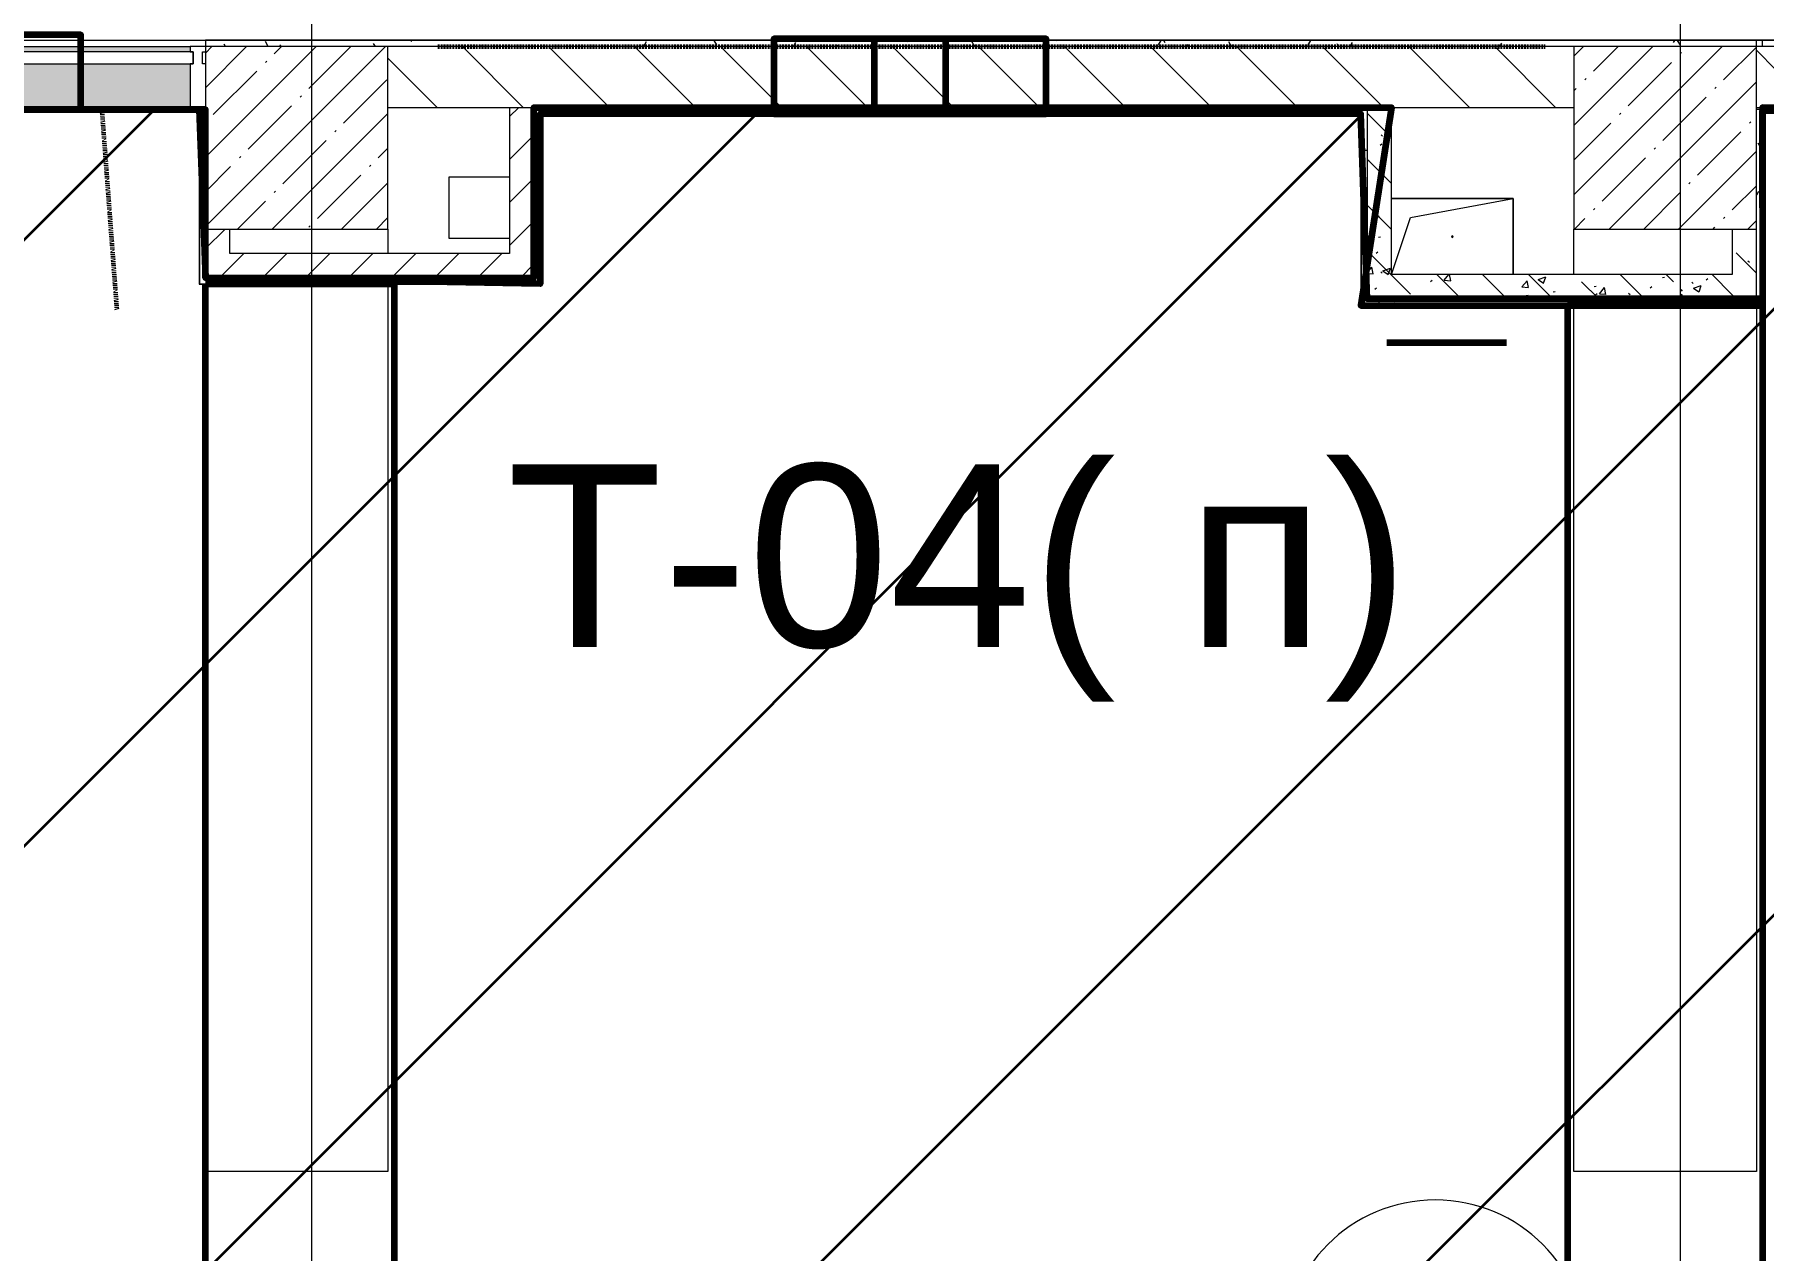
# Model space of a CAD drawing. Header units: millimetres. Extents: x -249154 to 415037, y -45458 to 354837.
# Drawn here: x 7163 to 12848, y 3805 to 7803 of the extents above; entities that cross this region are included whole.
import ezdxf

# ---------------------------------------------------------------- set-up
doc = ezdxf.new("R2010")
doc.units = ezdxf.units.MM
doc.linetypes.add('200_ШТРИХ__ш1_п0_6_', pattern=[320, 200, -120])
doc.linetypes.add('Штрих короткий', pattern=[600, 300, -300])
for name, color, linetype, lineweight in [('0) НЗ Ремонт штукатурка', 6, 'Continuous', 60), ('2)1 штукатурка', 4, 'Continuous', 35), ('3)1 шпаклевка', 4, 'Continuous', 35), ('3.3) Шпаклевка баз. фин. WD5-13', 160, 'Continuous', 140), ('3.4) Шп. баз 4 в 525 поз 4838м2', 160, 'Continuous', 140), ('3.4) Шп. фин 4 в 529 поз 11227м2', 6, 'Continuous', 140), ('3.5) Ремонт финишной шпаклевки', 3, 'Continuous', 60), ('4) демонтаж НЗ №2', 1, 'Continuous', 35), ('4.1) Дм уборка мусора НЗ 2', 20, 'Continuous', 35), ('501 заделка отвертсии ком', 5, 'Continuous', 158), ('666 покраска FK1', 211, 'Continuous', 60), ('839 штук откосы', 3, 'Continuous', 158), ('874 шпакл откосы', 5, 'Continuous', 158), ('923 Люки', 170, 'Continuous', 120), ('A-AREA-IDEN', 7, 'Continuous', 9), ('A-FLOR', 7, 'Continuous', 9), ('A-GENM', 7, 'Continuous', 9), ('A-GLAZ-CURT', 7, 'Continuous', 9), ('A-GLAZ-CURT-2', 7, 'Continuous', 20), ('A-GLAZ-CWMG', 7, 'Continuous', 9), ('A-GLAZ-CWMG-1', 7, 'Continuous', 20), ('A-WALL', 7, 'Continuous', 5), ('I-WALL', 7, 'Continuous', 5), ('S-COLS', 7, 'Continuous', 9), ('S-COLS-1', 7, 'Continuous', 5), ('Оси', 7, 'Continuous', 9)]:
    doc.layers.add(name, color=color, linetype=linetype, lineweight=lineweight)
doc.layers.add('A-WALL-1', color=9, linetype='Continuous', lineweight=5, true_color=0x808080)
doc.layers.add('A-WALL-FNSH-1', color=9, linetype='Continuous', lineweight=5, true_color=0x808080)
doc.styles.get("Standard").update_dxf_attribs({"font": 'arial.ttf'})
pattern_1 = [(45, (64.7, -136.06), (-70.7107, 70.7107), [])]
pattern_2 = [(135, (64.7, -136.06), (-141.4214, -141.4214), [])]
pattern_3 = [(135, (64.7, -136.06), (-150.8683, -150.8683), [213.36, -35.56, 7.112, -35.56]), (135, (64.7, 14.71), (-150.8683, -150.8683), []), (50, (64.7, -136.06), (255.0577, -22.3145), [26.67, -293.37]), (355, (64.7, -136.06), (-49.3404, 267.479), [21.336, -234.696]), (100.451, (85.96, -137.92), (205.7195, 245.1636), [22.666, -249.326]), (46.184, (64.7, -64.94), (379.511, -58.86), [40.005, -440.055]), (96.636, (96.33, -69.85), (332.363, 346.399), [33.999, -373.989]), (351.184, (64.7, -64.94), (332.367, 346.395), [32.004, -352.044]), (21, (100.26, -82.72), (212.2602, -143.171), [26.67, -293.37]), (326, (100.26, -82.72), (86.5224, 257.8632), [21.336, -234.696]), (71.451, (117.95, -94.65), (298.784, 114.69), [22.666, -249.326]), (37.5, (64.7, -136.06), (4.32385, 118.3775), [6.706, -225.146, 6.706, -231.546, -235.585]), (37.5, (64.7, -136.06), (4.32385, 118.3775), [-470.103, 6.706, -228.879]), (7.5, (64.7, -136.06), (93.5476, 140.2533), [6.706, -129.134, 6.706, -219.812, -89.789]), (7.5, (64.7, -136.06), (93.5476, 140.2533), [-362.356, 6.706, -83.083]), (327.5, (-14.6, -136.06), (189.82734, -8.0202), [6.706, -82.194, 6.706, -270.662, -368.046]), (327.5, (-14.6, -136.06), (189.82734, -8.0202), [-366.268, 6.706, -361.34]), (317.5, (-50.16, -136.06), (207.3811, 35.5976), [6.706, -108.864, 6.706, -177.495, -261.366]), (317.5, (-50.16, -136.06), (207.3811, 35.5976), [-299.771, 6.706, -254.66])]
pattern_4 = [(0, (64.7, -136.06), (243.84, 60.96), [20.117, -162.763, 20.117, -162.763, -975.36]), (0, (64.7, -136.06), (243.84, 60.96), [-365.76, 20.117, -345.643, 20.117, -162.763, -426.72]), (0, (64.7, -136.06), (243.84, 60.96), [-914.4, 20.117, -101.803, 20.117, -284.683]), (120, (156.14, -105.58), (-174.7129, 180.69163), [20.117, -162.763, 20.117, -162.763, -975.36]), (120, (156.14, -105.58), (-174.7129, 180.69163), [-365.76, 20.117, -345.643, 20.117, -162.763, -426.72]), (120, (156.14, -105.58), (-174.7129, 180.69163), [-914.4, 20.117, -101.803, 20.117, -284.683]), (240, (186.62, 16.34), (-69.1271, -241.65163), [20.117, -162.763, 20.117, -162.763, -975.36]), (240, (186.62, 16.34), (-69.1271, -241.65163), [-365.76, 20.117, -345.643, 20.117, -162.763, -426.72]), (240, (186.62, 16.34), (-69.1271, -241.65163), [-914.4, 20.117, -101.803, 20.117, -284.683])]

# ---------------------------------------------------------------- blocks, each defined once
blk = doc.blocks.new('BSC_Колонна _Прямоугольная - 600х600-V165-Объем проектирования 1 этажа')
at = {"layer": 'S-COLS-1'}
h = blk.add_hatch(dxfattribs=at)
h.set_pattern_fill('FP_158', color=256, style=0, pattern_type=2)
h.set_pattern_definition([(45, (-7960, -7600), (-114.0493, 114.0493), []), (45, (-7845.95, -7600), (-114.0493, 114.0493), [201.613, -40.323, 6.706, -33.617])])
h.paths.add_polyline_path([(300, -300), (300, 300), (-300, 300), (-300, -300), (87.6, -300)])
for p, q in [((300, 300), (-300, 300)), ((-300, 300), (-300, -300)), ((300, -300), (300, 300)), ((-300, -300), (300, -300))]:
    blk.add_line(p, q, dxfattribs=at)
blk = doc.blocks.new('GM_Отверстие прямоугольное _в плите_ - Отверстие-V174-Объем проектирования 1 этажа')
at = {"layer": 'A-GENM'}
for p, q in [((-200, 125), (200, 125)), ((200, 125), (-200, 125)), ((-137.5, 62.5), (200, 125)), ((200, 125), (200, -125)), ((200, -125), (200, 125)), ((-200, -125), (-137.5, 62.5))]:
    blk.add_line(p, q, dxfattribs=at)
for start, end in [(360, 180), (180, 360)]:
    blk.add_arc((0, 0), 2.5, start, end, dxfattribs=at)
blk = doc.blocks.new('BSC_Колонна _Прямоугольная - 600х600-20441433-Объем проектирования 1 этажа')
at = {"layer": 'S-COLS-1'}
h = blk.add_hatch(dxfattribs=at)
h.set_pattern_fill('FP_175', color=256, style=0, pattern_type=2)
h.set_pattern_definition([(45, (-12460, -7600), (-114.0493, 114.0493), []), (45, (-12345.95, -7600), (-114.0493, 114.0493), [201.612, -40.322, 6.706, -33.617])])
h.paths.add_polyline_path([(300, -300), (300, 300), (-300, 300), (-300, -300)])
for p, q in [((300, 300), (-300, 300)), ((-300, 300), (-300, -300)), ((300, -300), (300, 300)), ((-300, -300), (300, -300))]:
    blk.add_line(p, q, dxfattribs=at)
blk = doc.blocks.new('Системная панель - Стекло - 40мм-31924845-Объем проектирования 1 этажа')
at = {"layer": 'A-GLAZ-CURT-2'}
for p, q in [((300, 40), (-300, 40)), ((-300, 40), (-300, 0)), ((-300, 0), (300, 0)), ((300, 0), (300, 40))]:
    blk.add_line(p, q, dxfattribs=at)
blk = doc.blocks.new('Прямоугольный импост - Импост структурный с накладкой - 190мм-31923628-Объем проектирования 1 этажа')
at = {"layer": 'A-GLAZ-CWMG'}
for points in [[(7610, 7883), (7610, 7900), (7030, 7900), (7030, 7883)], [(7610, 7693), (7610, 7843), (7030, 7843), (7030, 7693)]]:
    blk.add_hatch(color=256, dxfattribs=at).paths.add_polyline_path(points)
for p, q in [((7030, 7900), (7610, 7900)), ((7030, 7693), (7610, 7693))]:
    blk.add_line(p, q, dxfattribs=at)
blk = doc.blocks.new('Прямоугольный импост - Импост структурный с накладкой - 190мм-32633541-Объем проектирования 1 этажа')
at = {"layer": 'A-GLAZ-CWMG-1'}
for p, q in [((0, 17), (-50, 17)), ((-50, 17), (-50, 0)), ((-50, 0), (-40, 0)), ((-40, 0), (-40, -40)), ((-10, -40), (-10, 0)), ((-10, 0), (0, 0)), ((-40, -40), (-50, -40)), ((-50, -40), (-50, -190)), ((0, -40), (-10, -40)), ((-50, -190), (0, -190))]:
    blk.add_line(p, q, dxfattribs=at)
blk = doc.blocks.new('Марка_Помещения - Номер-25198446-Объем проектирования 1 этажа')
at = {"layer": 'A-AREA-IDEN'}
for start, end in [(360, 180), (180, 360)]:
    blk.add_arc((0, 0), 2.5, start, end, dxfattribs=at)

msp = doc.modelspace()

# ---------------------------------------------------------------- hatches: boundary and pattern name
at = {"layer": '4.1) Дм уборка мусора НЗ 2'}
h = msp.add_hatch(dxfattribs=at)
h.set_pattern_fill('ANSI31', color=1, scale=444)
h.paths.add_polyline_path([(14279.7, 7553.9), (12844.7, 7553.9), (12845.7, 6912.9), (11523.7, 6912.9), (11541.5, 7027.5), (11523.7, 7542.9), (8825.7, 7542.9), (8825.7, 6983.9), (7724.7, 7003.9), (7703.7, 7556.9), (3870.3, 7556.9), (3870.3, 383.9), (6873.7, 383.9), (6873.7, 384.9), (8344.4, 384.9), (8344.4, 383.9), (9403.4, 383.9), (9403.4, 384.9), (9995.7, 384.9), (12203.7, 383.9), (12203.7, 385.4), (12843.3, 363.3), (12843.3, 383.9), (14938.4, 383.9), (14937.2, 371.4), (15695.7, 384.9), (15695.7, 308.9), (16553.5, 308.9), (17343.8, 365.3), (17343.8, 383.9), (20540.8, 383.9), (20553.7, 4232.9), (14279.7, 4253.9)])
at = {"layer": 'I-WALL'}
h = msp.add_hatch(dxfattribs=at)
h.set_pattern_fill('FP_191', color=256, style=0, pattern_type=2)
h.set_pattern_definition(pattern_4)
h.paths.add_polyline_path([(12824.7, 7763.9), (12824.7, 7783.9), (7724.7, 7783.9), (7724.7, 7763.9), (12324.7, 7763.9)])
h = msp.add_hatch(dxfattribs=at)
h.set_pattern_fill('FP_23', color=256, style=0, pattern_type=2)
h.set_pattern_definition(pattern_2)
h.paths.add_polyline_path([(8804.7, 7563.9), (12224.7, 7563.9), (12224.7, 7763.9), (8324.7, 7763.9), (8324.7, 7563.9), (8783.9, 7563.9)])
h = msp.add_hatch(dxfattribs=at)
h.set_pattern_fill('FP_23', color=256, style=0, pattern_type=2)
h.set_pattern_definition(pattern_2)
h.paths.add_polyline_path([(16194.7, 7563.9), (16724.7, 7563.9), (16724.7, 7763.9), (15894.7, 7763.9), (15894.7, 7563.9), (16174.7, 7563.9)])
h.paths.add_polyline_path([(14614.7, 7563.9), (14794.7, 7563.9), (14794.7, 7763.9), (14329.7, 7763.9), (14329.7, 7563.9), (14594.7, 7563.9)])
h.paths.add_polyline_path([(12889.7, 7563.9), (12889.7, 7763.9), (12824.7, 7763.9), (12824.7, 7563.9), (12844.7, 7563.9)])
h = msp.add_hatch(dxfattribs=at)
h.set_pattern_fill('FP_22', color=256, style=0, pattern_type=2)
h.set_pattern_definition(pattern_1)
h.paths.add_polyline_path([(8804.7, 7003.9), (8804.7, 7563.9), (8724.7, 7563.9), (8724.7, 7003.9)])
h = msp.add_hatch(dxfattribs=at)
h.set_pattern_fill('FP_191', color=256, style=0, pattern_type=2)
h.set_pattern_definition(pattern_4)
h.paths.add_polyline_path([(11544.7, 7563.9), (11524.7, 7543.9), (11544.7, 7543.9)])
h.paths.add_polyline_path([(10057.2, 7543.9), (11524.7, 7544.9), (11544.7, 7563.9), (8804.7, 7563.9), (8804.7, 7543.9), (8961.8, 7543.9)])
h = msp.add_hatch(dxfattribs=at)
h.set_pattern_fill('FP_41', color=256, style=0, pattern_type=2)
h.set_pattern_definition(pattern_3)
h.paths.add_polyline_path([(11624.7, 7013.9), (11624.7, 7563.9), (11544.7, 7563.9), (11544.7, 7013.9)])
h = msp.add_hatch(dxfattribs=at)
h.set_pattern_fill('FP_191', color=256, style=0, pattern_type=2)
h.set_pattern_definition(pattern_4)
h.paths.add_polyline_path([(7704.7, 7003.9), (7724.7, 7004.1), (7724.7, 7556.9), (7704.7, 7556.9), (7704.7, 7004.3)])
h = msp.add_hatch(dxfattribs=at)
h.set_pattern_fill('FP_191', color=256, style=0, pattern_type=2)
h.set_pattern_definition(pattern_4)
h.paths.add_polyline_path([(8804.7, 6983.9), (8824.7, 6983.9), (8824.7, 7542.9), (8804.7, 7542.9), (8804.7, 6997)])
h = msp.add_hatch(dxfattribs=at)
h.set_pattern_fill('FP_191', color=256, style=0, pattern_type=2)
h.set_pattern_definition(pattern_4)
h.paths.add_polyline_path([(11524.7, 6913.9), (11544.7, 6913.9), (11544.7, 7543.9), (11524.7, 7543.9), (11524.7, 6933.9)])
h = msp.add_hatch(dxfattribs=at)
h.set_pattern_fill('FP_191', color=256, style=0, pattern_type=2)
h.set_pattern_definition(pattern_4)
h.paths.add_polyline_path([(12844.7, 6933.9), (12844.7, 7556.9), (12824.7, 7556.9), (12824.7, 6933.9), (12833.3, 6933.9)])
h = msp.add_hatch(dxfattribs=at)
h.set_pattern_fill('FP_22', color=256, style=0, pattern_type=2)
h.set_pattern_definition(pattern_1)
h.paths.add_polyline_path([(7724.7, 7083.9), (7804.7, 7083.9), (7804.7, 7163.9), (7724.7, 7163.9), (7724.7, 7133.9)])
h = msp.add_hatch(dxfattribs=at)
h.set_pattern_fill('FP_41', color=256, style=0, pattern_type=2)
h.set_pattern_definition(pattern_3)
h.paths.add_polyline_path([(12744.7, 6933.9), (12824.7, 6933.9), (12824.7, 7163.9), (12744.7, 7163.9), (12744.7, 7013.9)])
h = msp.add_hatch(dxfattribs=at)
h.set_pattern_fill('FP_22', color=256, style=0, pattern_type=2)
h.set_pattern_definition(pattern_1)
h.paths.add_polyline_path([(8635.1, 7003.9), (8724.7, 7003.9), (8724.7, 7083.9), (7724.7, 7083.9), (7724.7, 7003.9), (8633.9, 7003.9)])
h = msp.add_hatch(dxfattribs=at)
h.set_pattern_fill('FP_191', color=256, style=0, pattern_type=2)
h.set_pattern_definition(pattern_4)
h.paths.add_polyline_path([(8724.7, 6983.9), (8804.7, 6983.9), (8804.7, 7003.9), (7704.7, 7003.9), (7704.7, 6983.9), (8621.3, 6983.9)])
h = msp.add_hatch(dxfattribs=at)
h.set_pattern_fill('FP_41', color=256, style=0, pattern_type=2)
h.set_pattern_definition(pattern_3)
h.paths.add_polyline_path([(12744.7, 6933.9), (12744.7, 7013.9), (11544.7, 7013.9), (11544.7, 6933.9), (12269.2, 6933.9)])
h = msp.add_hatch(dxfattribs=at)
h.set_pattern_fill('FP_191', color=256, style=0, pattern_type=2)
h.set_pattern_definition(pattern_4)
h.paths.add_polyline_path([(12744.7, 6913.9), (12844.7, 6913.9), (12844.7, 6933.9), (11544.7, 6933.9), (11544.7, 6913.9), (12273.1, 6913.9)])

# ---------------------------------------------------------------- linework, layer by layer
at = {"layer": '0) НЗ Ремонт штукатурка', "linetype": '200_ШТРИХ__ш1_п0_6_', "ltscale": 0.03}
msp.add_lwpolyline([(8488.7, 7763.9), (12129.6, 7763.9)], dxfattribs=at)
at = {"layer": '2)1 штукатурка'}
msp.add_lwpolyline([(3813.7, 7556.9), (7702.7, 7556.9), (7723.7, 7003.9), (8803.7, 7003.9), (8803.7, 7563.9), (11623.7, 7563.9), (11522.7, 6912.9), (12844.7, 6912.9), (12843.7, 7553.9), (14278.7, 7553.9), (14278.7, 4253.9), (20552.7, 4232.9), (20538.6, 4.9), (19402.7, -36.1)], dxfattribs=at)
at = {"layer": '3)1 шпаклевка'}
msp.add_lwpolyline([(14372.9, 7553.9), (12843.9, 7563.9), (12843.9, 6933.9), (11543.9, 6933.9), (11522.9, 7542.9), (8824.9, 7542.9), (8824.9, 6983.9), (7723.9, 7003.9), (7723.9, 7556.9), (3869.6, 7556.9)], dxfattribs=at)
at = {"layer": '3.3) Шпаклевка баз. фин. WD5-13', "ltscale": 0.5}
msp.add_lwpolyline([(11609.5, 6791), (12003.1, 6791)], dxfattribs=at)
at = {"layer": '3.4) Шп. баз 4 в 525 поз 4838м2'}
for points in [[(7703.7, 7556.9), (7724.7, 7003.9), (8804.7, 7003.9), (8804.7, 7563.9), (11624.7, 7563.9), (11523.7, 6912.9)], [(12844.7, 7563.9), (12844.7, 7553.9)], [(11544.7, 6933.9), (11523.7, 7542.9), (8825.7, 7542.9), (8825.7, 6983.9), (7724.7, 7003.9), (7724.7, 7556.9), (7703.7, 7556.9)]]:
    msp.add_lwpolyline(points, dxfattribs=at)
at = {"layer": '3.4) Шп. фин 4 в 529 поз 11227м2'}
for points in [[(3814.7, 7556.9), (7703.7, 7556.9), (7724.7, 7003.9), (8804.7, 7003.9), (8804.7, 7563.9), (11624.7, 7563.9), (11523.7, 6912.9), (12845.7, 6912.9), (12844.7, 7553.9), (14279.7, 7553.9), (14279.7, 4253.9), (20553.7, 4232.9), (20539.6, 4.9), (19403.7, -36.1)], [(14373.7, 7553.9), (12844.7, 7563.9), (12844.7, 6933.9), (11544.7, 6933.9), (11523.7, 7542.9), (8825.7, 7542.9), (8825.7, 6983.9), (7724.7, 7003.9), (7724.7, 7556.9), (3870.3, 7556.9)]]:
    msp.add_lwpolyline(points, dxfattribs=at)
at = {"layer": '3.5) Ремонт финишной шпаклевки', "linetype": 'Штрих короткий', "ltscale": 0.01}
msp.add_lwpolyline([(7433.9, 6899.2), (7384.7, 7556.9), (4207.2, 7556.9), (4207.2, 584.4), (20304.9, 584.4), (20304.9, 4082.6), (14074.7, 4082.6), (14074.7, 7260.6)], dxfattribs=at)
at = {"layer": '4) демонтаж НЗ №2'}
for points in [[(3814.7, 7556.9), (7703.7, 7556.9), (7724.7, 7003.9), (8804.7, 7003.9), (8804.7, 7563.9), (11624.7, 7563.9), (11523.7, 6912.9), (12845.7, 6912.9), (12844.7, 7553.9), (14279.7, 7553.9), (14279.7, 4253.9), (20553.7, 4232.9), (20539.6, 4.9), (19403.7, -36.1)], [(14373.7, 7553.9), (12844.7, 7563.9), (12844.7, 6933.9), (11544.7, 6933.9), (11523.7, 7542.9), (8825.7, 7542.9), (8825.7, 6983.9), (7724.7, 7003.9), (7724.7, 7556.9), (3870.3, 7556.9)]]:
    msp.add_lwpolyline(points, dxfattribs=at)
at = {"layer": '501 заделка отвертсии ком', "ltscale": 0.5}
for points in [[(6749.6, 7556.9), (7315, 7556.9), (7315, 7802.8), (6749.6, 7802.8)], [(9593.7, 7542.9), (10159, 7542.9), (10159, 7788.8), (9593.7, 7788.8)], [(9923.6, 7542.9), (10489, 7542.9), (10489, 7788.8), (9923.6, 7788.8)]]:
    msp.add_lwpolyline(points, close=True, dxfattribs=at)
at = {"layer": '666 покраска FK1'}
msp.add_lwpolyline([(14373.7, 7553.9), (12844.7, 7563.9), (12844.7, 6933.9), (11544.7, 6933.9), (11523.7, 7542.9), (8825.7, 7542.9), (8825.7, 6983.9), (7724.7, 7003.9), (7724.7, 7556.9), (3870.3, 7556.9)], dxfattribs=at)
at = {"layer": '839 штук откосы', "ltscale": 0.5}
for points in [[(7724.7, 6983.9), (8345.4, 6983.9), (8345.4, 384.9), (7724.7, 384.9)], [(12203.7, 385.4), (12845.7, 385.4), (12845.7, 6912.9), (12203.7, 6912.9)]]:
    msp.add_lwpolyline(points, close=True, dxfattribs=at)
at = {"layer": '874 шпакл откосы', "ltscale": 0.5}
for points in [[(7724.7, 6983.9), (8345.4, 6983.9), (8345.4, 384.9), (7724.7, 384.9)], [(12203.7, 385.4), (12845.7, 385.4), (12845.7, 6912.9), (12203.7, 6912.9)]]:
    msp.add_lwpolyline(points, close=True, dxfattribs=at)
at = {"layer": '923 Люки', "ltscale": 0.5}
msp.add_lwpolyline([(11523.7, 6912.9), (12224.7, 6912.9)], dxfattribs=at)
at = {"layer": 'A-FLOR'}
for p, q in [((15804.7, 7783.9), (3057.9, 7783.9)), ((12844.7, 7763.9), (12844.7, 7783.9)), ((12844.7, 6913.9), (12844.7, 7563.9)), ((6069.7, 7556.9), (7674.7, 7556.9)), ((7704.7, 7556.9), (7704.7, 6983.9)), ((8824.7, 7543.9), (11523.7, 7543.9)), ((8824.7, 7334), (8824.7, 7542.9)), ((11524.7, 7543.9), (11524.7, 6913.9)), ((8724.7, 7333.9), (8524.7, 7333.9)), ((8524.7, 7333.9), (8524.7, 7133.9)), ((8824.7, 6983.9), (8824.7, 7332.9)), ((7804.7, 7163.9), (8324.7, 7163.9)), ((8324.7, 7163.9), (8324.7, 7083.9)), ((12224.7, 7013.9), (12224.7, 7163.9)), ((12224.7, 7163.9), (12744.7, 7163.9)), ((8524.7, 7133.9), (8724.7, 7133.9)), ((7704.7, 6983.9), (8824.7, 6983.9)), ((7724.7, 4063.9), (7724.7, 6983.9)), ((8324.7, 6983.9), (8324.7, 4063.9)), ((11524.7, 6913.9), (12844.7, 6913.9)), ((12224.7, 4063.9), (12224.7, 6913.9)), ((12824.7, 6913.9), (12824.7, 4063.9)), ((8324.7, 4063.9), (7724.7, 4063.9)), ((12824.7, 4063.9), (12224.7, 4063.9))]:
    msp.add_line(p, q, dxfattribs=at)
at = {"layer": 'A-WALL'}
for p, q in [((8824.7, 7542.9), (8824.7, 7543.9)), ((11523.7, 7543.9), (11524.7, 7543.9)), ((8824.7, 7334), (8824.7, 7332.9))]:
    msp.add_line(p, q, dxfattribs=at)
at = {"layer": 'A-WALL-1'}
for p, q in [((7724.7, 7783.9), (7724.7, 7763.9)), ((12224.7, 7763.9), (8324.7, 7763.9)), ((12824.7, 7763.9), (12824.7, 7783.9)), ((12889.7, 7763.9), (12824.7, 7763.9)), ((8324.7, 7563.9), (12224.7, 7563.9)), ((8724.7, 7563.9), (8724.7, 7083.9)), ((8804.7, 7003.9), (8804.7, 7563.9)), ((11544.7, 7563.9), (11544.7, 6933.9)), ((11624.7, 7013.9), (11624.7, 7563.9)), ((12824.7, 7563.9), (12889.7, 7563.9)), ((7724.7, 7556.9), (7704.7, 7556.9)), ((12844.7, 7556.9), (12824.7, 7556.9)), ((7724.7, 7163.9), (7724.7, 7003.9)), ((7804.7, 7083.9), (7804.7, 7163.9)), ((12744.7, 7163.9), (12744.7, 7013.9)), ((12824.7, 6933.9), (12824.7, 7163.9)), ((8724.7, 7083.9), (7804.7, 7083.9)), ((7724.7, 7003.9), (8804.7, 7003.9)), ((12744.7, 7013.9), (11624.7, 7013.9)), ((11544.7, 6933.9), (12824.7, 6933.9))]:
    msp.add_line(p, q, dxfattribs=at)
at = {"layer": 'A-WALL-FNSH-1'}
for p, q in [((12889.7, 7784.9), (7724.7, 7784.9)), ((7724.7, 7784.9), (7724.7, 7783.9)), ((7704.7, 7553.9), (7703.7, 7553.9)), ((7703.7, 7553.9), (7703.7, 6982.9)), ((8825.7, 7542.9), (11523.7, 7542.9)), ((8825.7, 6982.9), (8825.7, 7542.9)), ((11523.7, 7542.9), (11523.7, 6912.9)), ((12845.7, 7553.9), (12844.7, 7553.9)), ((12845.7, 6912.9), (12845.7, 7553.9)), ((7703.7, 6982.9), (8825.7, 6982.9)), ((11523.7, 6912.9), (12845.7, 6912.9))]:
    msp.add_line(p, q, dxfattribs=at)
at = {"layer": 'Оси'}
for points in [[(8074.7, -2042.3), (8074.7, 2957.7), (8074.7, 22262), (8074.7, 27262)], [(12574.7, -2042.3), (12574.7, 2957.7), (12574.7, 22262), (12574.7, 27262)]]:
    msp.add_lwpolyline(points, dxfattribs=at)

# ---------------------------------------------------------------- block references
at = {"layer": 'A-AREA-IDEN', "xscale": 199.9999999999999, "yscale": 199.9999999999999, "zscale": 199.9999999999999}
msp.add_blockref('Марка_Помещения - Номер-25198446-Объем проектирования 1 этажа', (11768.6, 3470.9), dxfattribs=at)
at = {"layer": 'A-GENM'}
msp.add_blockref('GM_Отверстие прямоугольное _в плите_ - Отверстие-V174-Объем проектирования 1 этажа', (11824.7, 7138.9), dxfattribs=at)
at = {"layer": 'A-GLAZ-CURT', "rotation": 180}
msp.add_blockref('Системная панель - Стекло - 40мм-31924845-Объем проектирования 1 этажа', (7384.7, 7746.9), dxfattribs=at)
at = {"layer": 'A-GLAZ-CWMG'}
for name, p in [('Прямоугольный импост - Импост структурный с накладкой - 190мм-31923628-Объем проектирования 1 этажа', (64.7, -136.1)), ('Прямоугольный импост - Импост структурный с накладкой - 190мм-32633541-Объем проектирования 1 этажа', (7724.7, 7746.9))]:
    msp.add_blockref(name, p, dxfattribs=at)
at = {"layer": 'S-COLS'}
for name, p in [('BSC_Колонна _Прямоугольная - 600х600-V165-Объем проектирования 1 этажа', (8024.7, 7463.9)), ('BSC_Колонна _Прямоугольная - 600х600-20441433-Объем проектирования 1 этажа', (12524.7, 7463.9))]:
    msp.add_blockref(name, p, dxfattribs=at)

# ---------------------------------------------------------------- texts
at = {"layer": '923 Люки', "insert": (8716, 6389.8), "char_height": 600, "width": 3064.482, "attachment_point": 1}
msp.add_mtext('T-04( п)', dxfattribs=at)

doc.saveas('drawing.dxf')
